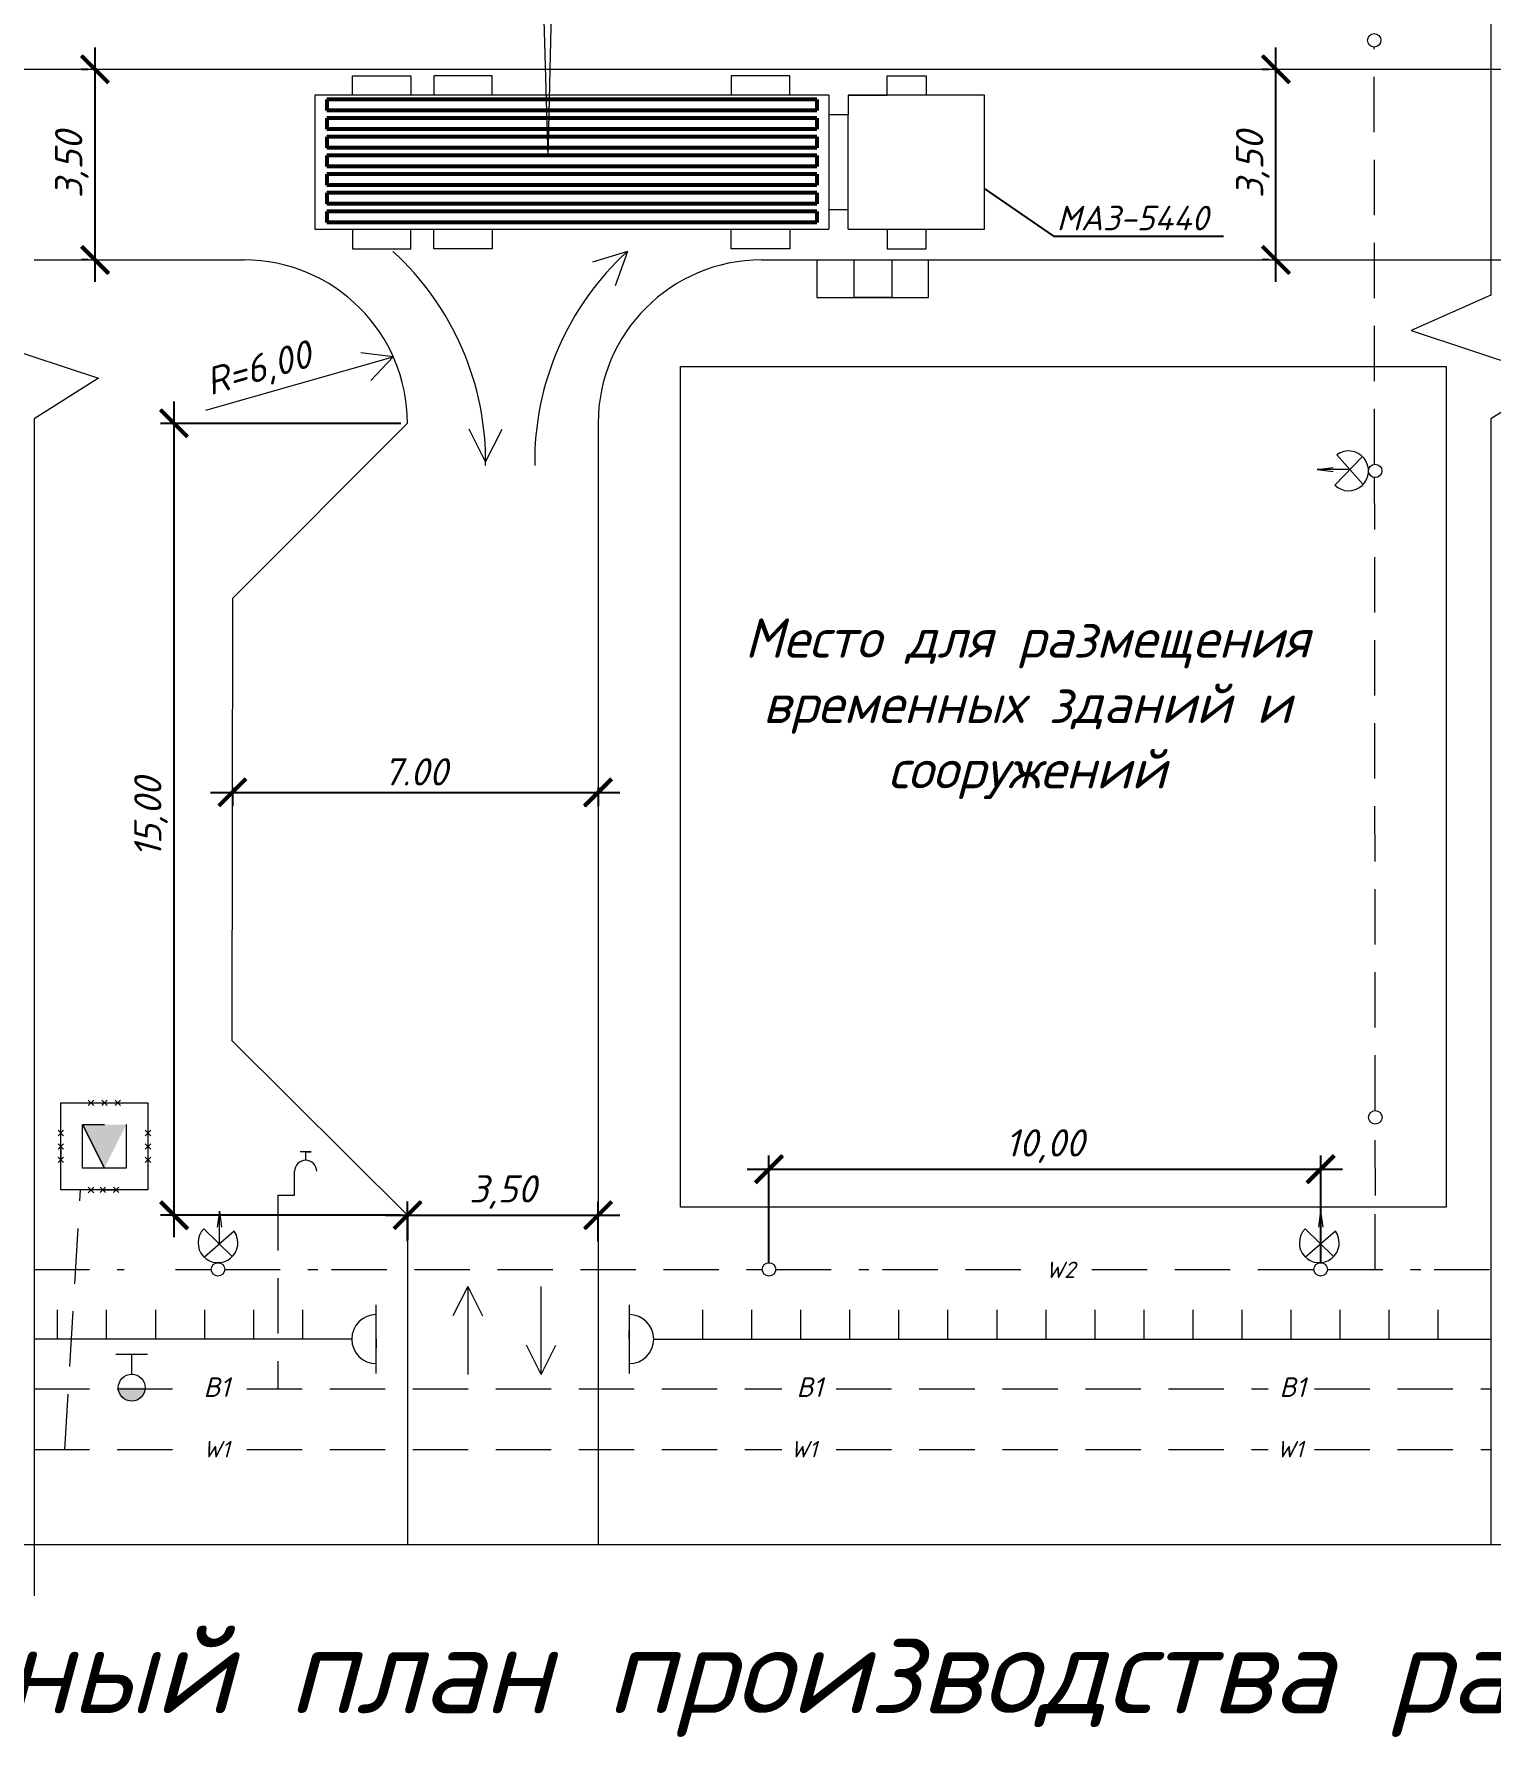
# Model space of a CAD drawing. Header units: millimetres. Extents: x 27137 to 30937, y -4667 to -569.
# Drawn here: x 29692.2 to 29825.9, y -1995.6 to -1839.3 of the extents above; entities that cross this region are included whole.
import ezdxf

# ---------------------------------------------------------------- set-up
doc = ezdxf.new("R2010")
doc.units = ezdxf.units.MM
doc.header["$LTSCALE"] = 0.4
doc.linetypes.add('ACAD_ISO02W100', pattern=[15, 12, -3])
doc.linetypes.add('штриховаяX2', pattern=[38.1, 25.4, -12.7])
doc.layers.add('здания', color=7, linetype='Continuous', lineweight=40)
doc.styles.add('Isocpeur', font='isocpeui.ttf', dxfattribs={"height": 2.5})
doc.styles.get("Standard").update_dxf_attribs({"font": 'isocpeui.ttf', "height": 2.5})
doc.dimstyles.new('06', dxfattribs={"dimtxt": 2.5, "dimasz": 2.5, "dimexe": 1.25, "dimexo": 0.625, "dimtad": 1, "dimdec": 0, "dimlfac": 200, "dimtxsty": 'Standard', "dimblk": 'OBLIQUE', "dimcen": 2.5, "dimdle": 2, "dimadec": 0, "dimazin": 0, "dimtfac": 1, "dimtdec": 0, "dimtmove": 0, "dimatfit": 3, "dimldrblk": 'OBLIQUE', "dimfxl": 1, "dimarcsym": 0})

# ---------------------------------------------------------------- blocks, each defined once
blk = doc.blocks.new('_Oblique')
at = {"color": 0, "linetype": 'ByBlock', "lineweight": -2}
blk.add_line((-0.5, -0.5), (0.5, 0.5), dxfattribs=at)
blk = doc.blocks.new('*D473')
at = {"color": 0, "lineweight": -2, "transparency": 16777216}
for p, q in [((29806.13, -1862.03), (29806.13, -1840.53)), ((29805.51, -1842.53), (29804.88, -1842.53)), ((29805.51, -1860.03), (29804.88, -1860.03))]:
    blk.add_line(p, q, dxfattribs=at)
at = {"layer": 'Defpoints', "color": 0, "transparency": 16777216}
for p in [(29806.13, -1842.53), (29806.13, -1842.53), (29806.13, -1860.03)]:
    blk.add_point(p, dxfattribs=at)
at = {"color": 0, "lineweight": -2, "transparency": 16777216, "xscale": 2.5, "yscale": 2.5, "zscale": 2.5}
for p, rotation in [((29806.13, -1842.53), 90), ((29806.13, -1860.03), 270)]:
    blk.add_blockref('_Oblique', p, dxfattribs=dict(at, rotation=rotation))
at = {"color": 0, "lineweight": 15, "transparency": 16777216, "insert": (29804.01, -1851.28), "char_height": 2.5, "attachment_point": 5, "rotation": 90, "style": 'Isocpeur'}
blk.add_mtext('3,50', dxfattribs=at)
blk = doc.blocks.new('*D474')
at = {"color": 0, "lineweight": -2, "transparency": 16777216}
for p, q in [((29759.6, -1952.07), (29759.6, -1942.25)), ((29810.24, -1952.07), (29810.24, -1942.25)), ((29757.6, -1943.5), (29812.24, -1943.5))]:
    blk.add_line(p, q, dxfattribs=at)
at = {"layer": 'Defpoints', "color": 0, "transparency": 16777216}
for p in [(29810.24, -1943.5), (29759.6, -1952.7), (29810.24, -1952.7)]:
    blk.add_point(p, dxfattribs=at)
at = {"color": 0, "lineweight": -2, "transparency": 16777216, "xscale": 2.5, "yscale": 2.5, "zscale": 2.5, "rotation": 180}
blk.add_blockref('_Oblique', (29759.6, -1943.5), dxfattribs=at)
at = {"color": 0, "lineweight": -2, "transparency": 16777216, "xscale": 2.5, "yscale": 2.5, "zscale": 2.5}
blk.add_blockref('_Oblique', (29810.24, -1943.5), dxfattribs=at)
at = {"color": 0, "lineweight": 15, "transparency": 16777216, "insert": (29784.92, -1941.38), "char_height": 2.5, "attachment_point": 5, "style": 'Isocpeur'}
blk.add_mtext('10,00', dxfattribs=at)
blk = doc.blocks.new('*D475')
at = {"color": 0, "lineweight": -2, "transparency": 16777216}
for p, q in [((29724.42, -1947.73), (29745.92, -1947.73)), ((29726.42, -1950.12), (29726.42, -1946.48)), ((29743.92, -1950.12), (29743.92, -1946.48))]:
    blk.add_line(p, q, dxfattribs=at)
at = {"layer": 'Defpoints', "color": 0, "transparency": 16777216}
for p in [(29743.92, -1947.73), (29726.42, -1950.75), (29743.92, -1950.75)]:
    blk.add_point(p, dxfattribs=at)
at = {"color": 0, "lineweight": -2, "transparency": 16777216, "xscale": 2.5, "yscale": 2.5, "zscale": 2.5, "rotation": 180}
blk.add_blockref('_Oblique', (29726.42, -1947.73), dxfattribs=at)
at = {"color": 0, "lineweight": -2, "transparency": 16777216, "xscale": 2.5, "yscale": 2.5, "zscale": 2.5}
blk.add_blockref('_Oblique', (29743.92, -1947.73), dxfattribs=at)
at = {"color": 0, "lineweight": 15, "transparency": 16777216, "insert": (29735.17, -1945.6), "char_height": 2.5, "attachment_point": 5, "style": 'Isocpeur'}
blk.add_mtext('3,50', dxfattribs=at)
blk = doc.blocks.new('*D476')
at = {"color": 0, "lineweight": -2, "transparency": 16777216}
for p, q in [((29806.13, -1862.03), (29806.13, -1840.53)), ((29805.51, -1842.53), (29804.88, -1842.53)), ((29805.51, -1860.03), (29804.88, -1860.03))]:
    blk.add_line(p, q, dxfattribs=at)
at = {"layer": 'Defpoints', "color": 0, "transparency": 16777216}
for p in [(29806.13, -1842.53), (29806.13, -1842.53), (29806.13, -1860.03)]:
    blk.add_point(p, dxfattribs=at)
at = {"color": 0, "lineweight": -2, "transparency": 16777216, "xscale": 2.5, "yscale": 2.5, "zscale": 2.5}
for p, rotation in [((29806.13, -1842.53), 90), ((29806.13, -1860.03), 270)]:
    blk.add_blockref('_Oblique', p, dxfattribs=dict(at, rotation=rotation))
at = {"color": 0, "lineweight": 15, "transparency": 16777216, "insert": (29804.01, -1851.28), "char_height": 2.5, "attachment_point": 5, "rotation": 90, "style": 'Isocpeur'}
blk.add_mtext('3,50', dxfattribs=at)
blk = doc.blocks.new('*D477')
at = {"color": 0, "lineweight": -2, "transparency": 16777216}
for p, q in [((29759.6, -1952.07), (29759.6, -1942.25)), ((29810.24, -1952.07), (29810.24, -1942.25)), ((29757.6, -1943.5), (29812.24, -1943.5))]:
    blk.add_line(p, q, dxfattribs=at)
at = {"layer": 'Defpoints', "color": 0, "transparency": 16777216}
for p in [(29810.24, -1943.5), (29759.6, -1952.7), (29810.24, -1952.7)]:
    blk.add_point(p, dxfattribs=at)
at = {"color": 0, "lineweight": -2, "transparency": 16777216, "xscale": 2.5, "yscale": 2.5, "zscale": 2.5, "rotation": 180}
blk.add_blockref('_Oblique', (29759.6, -1943.5), dxfattribs=at)
at = {"color": 0, "lineweight": -2, "transparency": 16777216, "xscale": 2.5, "yscale": 2.5, "zscale": 2.5}
blk.add_blockref('_Oblique', (29810.24, -1943.5), dxfattribs=at)
at = {"color": 0, "lineweight": 15, "transparency": 16777216, "insert": (29784.92, -1941.38), "char_height": 2.5, "attachment_point": 5, "style": 'Isocpeur'}
blk.add_mtext('10,00', dxfattribs=at)
blk = doc.blocks.new('*D478')
at = {"color": 0, "lineweight": -2, "transparency": 16777216}
for p, q in [((29724.42, -1947.73), (29745.92, -1947.73)), ((29726.42, -1950.12), (29726.42, -1946.48)), ((29743.92, -1950.12), (29743.92, -1946.48))]:
    blk.add_line(p, q, dxfattribs=at)
at = {"layer": 'Defpoints', "color": 0, "transparency": 16777216}
for p in [(29743.92, -1947.73), (29726.42, -1950.75), (29743.92, -1950.75)]:
    blk.add_point(p, dxfattribs=at)
at = {"color": 0, "lineweight": -2, "transparency": 16777216, "xscale": 2.5, "yscale": 2.5, "zscale": 2.5, "rotation": 180}
blk.add_blockref('_Oblique', (29726.42, -1947.73), dxfattribs=at)
at = {"color": 0, "lineweight": -2, "transparency": 16777216, "xscale": 2.5, "yscale": 2.5, "zscale": 2.5}
blk.add_blockref('_Oblique', (29743.92, -1947.73), dxfattribs=at)
at = {"color": 0, "lineweight": 15, "transparency": 16777216, "insert": (29735.17, -1945.6), "char_height": 2.5, "attachment_point": 5, "style": 'Isocpeur'}
blk.add_mtext('3,50', dxfattribs=at)
blk = doc.blocks.new('*D499')
at = {"color": 0, "lineweight": -2, "transparency": 16777216}
for p, q in [((29705, -1949.73), (29705, -1873.03)), ((29725.8, -1875.03), (29703.75, -1875.03)), ((29725.8, -1947.73), (29703.75, -1947.73))]:
    blk.add_line(p, q, dxfattribs=at)
at = {"layer": 'Defpoints', "color": 0, "transparency": 16777216}
for p in [(29705, -1875.03), (29726.42, -1875.03), (29726.42, -1947.73)]:
    blk.add_point(p, dxfattribs=at)
at = {"color": 0, "lineweight": -2, "transparency": 16777216, "xscale": 2.5, "yscale": 2.5, "zscale": 2.5}
for p, rotation in [((29705, -1875.03), 90), ((29705, -1947.73), 270)]:
    blk.add_blockref('_Oblique', p, dxfattribs=dict(at, rotation=rotation))
at = {"color": 0, "lineweight": 15, "transparency": 16777216, "insert": (29702.88, -1911.22), "char_height": 2.5, "attachment_point": 5, "rotation": 90, "style": 'Isocpeur'}
blk.add_mtext('15,00', dxfattribs=at)
blk = doc.blocks.new('*D482')
at = {"color": 0, "lineweight": -2, "transparency": 16777216}
for p, q in [((29697.75, -1862.03), (29697.75, -1840.53)), ((29697.12, -1842.53), (29696.5, -1842.53)), ((29697.12, -1860.03), (29696.5, -1860.03))]:
    blk.add_line(p, q, dxfattribs=at)
at = {"layer": 'Defpoints', "color": 0, "transparency": 16777216}
for p in [(29697.75, -1842.53), (29697.75, -1842.53), (29697.75, -1860.03)]:
    blk.add_point(p, dxfattribs=at)
at = {"color": 0, "lineweight": -2, "transparency": 16777216, "xscale": 2.5, "yscale": 2.5, "zscale": 2.5}
for p, rotation in [((29697.75, -1842.53), 90), ((29697.75, -1860.03), 270)]:
    blk.add_blockref('_Oblique', p, dxfattribs=dict(at, rotation=rotation))
at = {"color": 0, "lineweight": 15, "transparency": 16777216, "insert": (29695.62, -1851.28), "char_height": 2.5, "attachment_point": 5, "rotation": 90, "style": 'Isocpeur'}
blk.add_mtext('3,50', dxfattribs=at)
blk = doc.blocks.new('_ArchTick')
at = {"color": 0, "linetype": 'ByBlock', "const_width": 0.15}
blk.add_lwpolyline([(-0.5, -0.5), (0.5, 0.5)], dxfattribs=at)
blk = doc.blocks.new('*D510')
at = {"color": 0, "lineweight": -2, "transparency": 16777216}
for p, q in [((29710.35, -1908.44), (29710.35, -1910.16)), ((29743.92, -1908.44), (29743.92, -1910.16)), ((29708.35, -1908.91), (29745.92, -1908.91))]:
    blk.add_line(p, q, dxfattribs=at)
at = {"layer": 'Defpoints', "color": 0, "transparency": 16777216}
for p in [(29710.35, -1907.81), (29743.92, -1907.81), (29743.92, -1908.91)]:
    blk.add_point(p, dxfattribs=at)
at = {"color": 0, "lineweight": -2, "transparency": 16777216, "xscale": 2.5, "yscale": 2.5, "zscale": 2.5, "rotation": 180}
blk.add_blockref('_Oblique', (29710.35, -1908.91), dxfattribs=at)
at = {"color": 0, "lineweight": -2, "transparency": 16777216, "xscale": 2.5, "yscale": 2.5, "zscale": 2.5}
blk.add_blockref('_Oblique', (29743.92, -1908.91), dxfattribs=at)
at = {"color": 0, "lineweight": 15, "transparency": 16777216, "insert": (29727.14, -1907.02), "char_height": 2.5, "attachment_point": 5, "style": 'Isocpeur'}
blk.add_mtext('7.00', dxfattribs=at)

msp = doc.modelspace()

# ---------------------------------------------------------------- hatches: boundary and pattern name
at = {"lineweight": 15}
h = msp.add_hatch(color=256, dxfattribs=at)
h.dxf.hatch_style = 1
h.paths.add_polyline_path([(29698.6064, -1939.4093), (29696.6064, -1939.4093), (29698.6064, -1943.4093), (29698.6064, -1941.4093)])
h.paths.add_polyline_path([(29700.6064, -1939.4093), (29698.6064, -1939.4093), (29698.6064, -1941.4093), (29698.6064, -1943.4093)])
h = msp.add_hatch(color=256, dxfattribs=at)
h.dxf.hatch_style = 1
h.paths.add_polyline_path([(29698.6064, -1939.4093), (29696.6064, -1939.4093), (29698.6064, -1943.4093), (29698.6064, -1941.4093)])
h.paths.add_polyline_path([(29700.6064, -1939.4093), (29698.6064, -1939.4093), (29698.6064, -1941.4093), (29698.6064, -1943.4093)])
msp.add_hatch(color=256, dxfattribs=at).paths.add_polyline_path([(29702.3558, -1963.5653), (29701.1187, -1963.5653), (29699.8815, -1963.5653, 1)])
msp.add_hatch(color=256, dxfattribs=at).paths.add_polyline_path([(29702.3558, -1963.5653), (29701.1187, -1963.5653), (29699.8815, -1963.5653, 1)])

# ---------------------------------------------------------------- linework, layer by layer
at = {"lineweight": 15, "ltscale": 0.5}
for p, q in [((29825.864, -1763.2476), (29825.864, -1853.7642)), ((29424.7253, -1842.5251), (29959.5769, -1842.5251)), ((29825.864, -1842.5251), (29825.864, -1860.0251)), ((29825.864, -1842.5251), (29825.864, -1860.0251)), ((29825.864, -1848.1344), (29825.864, -1863.253)), ((29692.1511, -1860.0251), (29711.422, -1860.0251)), ((29692.1511, -1860.0251), (29711.422, -1860.0251)), ((29758.922, -1860.0251), (29825.864, -1860.0251)), ((29758.922, -1860.0251), (29825.864, -1860.0251)), ((29758.922, -1860.0251), (29825.864, -1860.0251)), ((29790.3494, -1860.0251), (29790.3494, -1860.0251)), ((29825.864, -1860.0251), (29845.1349, -1860.0251)), ((29825.864, -1860.0251), (29825.864, -1863.253)), ((29692.1511, -1874.6157), (29692.1511, -1937.433)), ((29692.1511, -1874.6157), (29692.1511, -1977.9536)), ((29726.422, -1875.0251), (29710.3521, -1891.1116)), ((29743.922, -1875.0251), (29743.922, -1977.9536)), ((29743.922, -1875.0251), (29743.922, -1977.9536)), ((29825.864, -1874.6157), (29825.864, -1937.433)), ((29825.864, -1874.6157), (29825.864, -1937.433)), ((29825.864, -1874.6157), (29825.864, -1937.433)), ((29825.864, -1874.6157), (29825.864, -1937.433)), ((29743.922, -1878.9641), (29743.922, -1878.9641)), ((29743.922, -1878.9641), (29743.922, -1878.9641)), ((29809.9104, -1879.2632), (29811.3804, -1879.0691)), ((29809.9104, -1879.2632), (29811.3804, -1879.0691)), ((29811.5236, -1880.698), (29814.0736, -1878.0807)), ((29811.5236, -1880.698), (29814.0736, -1878.0807)), ((29811.7312, -1877.9065), (29814.1299, -1880.6407)), ((29811.7312, -1877.9065), (29814.1299, -1880.6407)), ((29812.9214, -1879.2632), (29809.9104, -1879.2632)), ((29809.9104, -1879.2632), (29811.3767, -1879.4547)), ((29812.9214, -1879.2632), (29809.9104, -1879.2632)), ((29809.9104, -1879.2632), (29811.3767, -1879.4547)), ((29710.3521, -1891.1116), (29710.3065, -1931.6922)), ((29726.422, -1947.726), (29710.3065, -1931.6922)), ((29825.864, -1937.433), (29825.864, -1966.4405)), ((29825.864, -1937.433), (29825.864, -1961.4405)), ((29825.864, -1937.433), (29825.864, -1966.4405)), ((29825.864, -1937.433), (29825.864, -1961.4405)), ((29717.5817, -1941.9072), (29716.5817, -1941.9072)), ((29717.5817, -1941.9072), (29716.5817, -1941.9072)), ((29717.0817, -1942.6833), (29717.0817, -1941.9072)), ((29717.0817, -1941.9072), (29717.5817, -1941.9072)), ((29717.0817, -1942.6833), (29717.0817, -1941.9072)), ((29717.0817, -1941.9072), (29717.5817, -1941.9072)), ((29716.0686, -1945.8771), (29716.0686, -1943.6964)), ((29716.0686, -1945.8771), (29716.0686, -1943.6964)), ((29714.5161, -1945.8771), (29716.0686, -1945.8771)), ((29714.5161, -1945.8771), (29716.0686, -1945.8771)), ((29810.2356, -1949.7127), (29810.2356, -1945.5139)), ((29810.2356, -1945.5139), (29810.2356, -1947.6133)), ((29810.2356, -1949.7127), (29810.2356, -1945.5139)), ((29810.2356, -1945.5139), (29810.2356, -1947.6133)), ((29709.1567, -1947.3679), (29708.9652, -1948.8342)), ((29709.1567, -1947.3679), (29708.9652, -1948.8342)), ((29709.1567, -1950.3789), (29709.1567, -1947.3679)), ((29709.1567, -1947.3679), (29709.3508, -1948.8378)), ((29709.1567, -1950.3789), (29709.1567, -1947.3679)), ((29709.1567, -1947.3679), (29709.3508, -1948.8378)), ((29726.422, -1947.726), (29726.422, -1977.9536)), ((29726.422, -1947.726), (29726.422, -1977.9536)), ((29810.2356, -1947.3679), (29810.0442, -1948.8342)), ((29810.2356, -1947.3679), (29810.0442, -1948.8342)), ((29810.2356, -1950.3789), (29810.2356, -1947.3679)), ((29810.2356, -1947.3679), (29810.4298, -1948.8378)), ((29810.2356, -1950.3789), (29810.2356, -1947.3679)), ((29810.2356, -1947.3679), (29810.4298, -1948.8378)), ((29707.7219, -1948.981), (29710.3392, -1951.531)), ((29707.7219, -1948.981), (29710.3392, -1951.531)), ((29710.5134, -1949.1886), (29707.7793, -1951.5873)), ((29710.5134, -1949.1886), (29707.7793, -1951.5873)), ((29808.8009, -1948.981), (29811.4182, -1951.531)), ((29808.8009, -1948.981), (29811.4182, -1951.531)), ((29811.5924, -1949.1886), (29808.8582, -1951.5873)), ((29811.5924, -1949.1886), (29808.8582, -1951.5873)), ((29692.1511, -1961.4405), (29692.1511, -1977.9536)), ((29825.864, -1961.4405), (29825.864, -1966.4405)), ((29825.864, -1961.4405), (29825.864, -1977.9536)), ((29692.1511, -1977.6722), (29692.1511, -1982.6722)), ((29692.1511, -1977.6722), (29692.1511, -1982.6722)), ((29558.4382, -1977.9536), (29806.6507, -1977.9536)), ((29692.1511, -1977.9536), (29959.5769, -1977.9536))]:
    msp.add_line(p, q, dxfattribs=at)
at = {"lineweight": 15}
for p, q in [((29738.6504, -1827.4876), (29739.2927, -1850.5954)), ((29739.8656, -1827.4876), (29739.2927, -1850.5954)), ((29721.378, -1844.911), (29721.378, -1843.1234)), ((29721.378, -1843.1234), (29726.741, -1843.1234)), ((29726.741, -1843.1234), (29726.741, -1844.911)), ((29734.2063, -1843.1234), (29728.8433, -1843.1234)), ((29728.8433, -1843.1234), (29728.8433, -1844.911)), ((29734.2063, -1844.911), (29734.2063, -1843.1234)), ((29761.5052, -1843.1234), (29756.1422, -1843.1234)), ((29756.1422, -1843.1234), (29756.1422, -1844.911)), ((29761.5052, -1844.911), (29761.5052, -1843.1234)), ((29770.4435, -1844.911), (29770.4435, -1843.1234)), ((29770.4435, -1843.1234), (29774.0188, -1843.1234)), ((29774.0188, -1843.1234), (29774.0188, -1844.911)), ((29765.0805, -1844.911), (29717.9328, -1844.911)), ((29717.9328, -1844.911), (29717.9328, -1857.203)), ((29765.0805, -1844.911), (29761.5052, -1844.911)), ((29765.0805, -1844.911), (29765.0805, -1857.203)), ((29765.0805, -1844.911), (29765.0805, -1846.6987)), ((29765.0805, -1844.911), (29765.0805, -1846.6987)), ((29779.3818, -1844.911), (29766.8681, -1844.911)), ((29766.8681, -1844.911), (29766.8681, -1846.6987)), ((29766.8681, -1844.911), (29770.4435, -1844.911)), ((29766.8681, -1844.911), (29766.8681, -1846.6987)), ((29779.3818, -1857.2104), (29779.3818, -1844.911)), ((29766.8681, -1846.6987), (29765.0805, -1846.6987)), ((29766.8681, -1857.2104), (29766.8681, -1846.6987)), ((29766.8681, -1855.4228), (29765.0805, -1855.4228)), ((29717.9328, -1857.203), (29738.2656, -1857.203)), ((29717.9328, -1857.203), (29765.0805, -1857.203)), ((29721.378, -1857.203), (29721.378, -1858.9906)), ((29726.741, -1858.9906), (29726.741, -1857.203)), ((29728.8433, -1858.9906), (29728.8433, -1857.203)), ((29734.2063, -1857.203), (29734.2063, -1858.9906)), ((29756.1422, -1858.9906), (29756.1422, -1857.203)), ((29761.5052, -1857.203), (29761.5052, -1858.9906)), ((29766.8681, -1857.2104), (29766.8681, -1857.0671)), ((29766.8681, -1857.2104), (29779.3818, -1857.2104)), ((29766.8681, -1857.2104), (29770.4435, -1857.2104)), ((29770.4435, -1857.2104), (29770.4435, -1858.9981)), ((29774.0188, -1858.9981), (29774.0188, -1857.2104)), ((29721.378, -1858.9906), (29726.741, -1858.9906)), ((29734.2063, -1858.9906), (29728.8433, -1858.9906)), ((29746.6111, -1859.2363), (29743.406, -1860.2249)), ((29746.6111, -1859.2363), (29745.479, -1862.3935)), ((29761.5052, -1858.9906), (29756.1422, -1858.9906)), ((29763.9823, -1860.0251), (29763.9823, -1863.4657)), ((29763.9823, -1860.0251), (29763.9823, -1863.4657)), ((29767.4229, -1863.4657), (29767.4229, -1860.0251)), ((29767.4229, -1863.4657), (29767.4229, -1860.0251)), ((29770.4435, -1858.9981), (29774.0188, -1858.9981)), ((29770.8635, -1860.0251), (29770.8635, -1863.4657)), ((29770.8635, -1860.0251), (29770.8635, -1863.4657)), ((29774.2499, -1863.4657), (29774.2499, -1860.0251)), ((29774.2499, -1863.4657), (29774.2499, -1860.0251)), ((29763.9823, -1863.4657), (29774.2499, -1863.4657)), ((29763.9823, -1863.4657), (29774.2499, -1863.4657)), ((29763.9823, -1863.4657), (29774.2499, -1863.4657)), ((29770.8635, -1863.4657), (29767.4229, -1863.4657)), ((29770.8635, -1863.4657), (29767.4229, -1863.4657)), ((29825.864, -1863.253), (29818.5391, -1866.5085)), ((29825.864, -1863.253), (29818.5391, -1866.5085)), ((29825.864, -1863.253), (29818.5391, -1866.5085)), ((29684.8262, -1866.5085), (29698.0581, -1870.8906)), ((29684.8262, -1866.5085), (29698.0581, -1870.8906)), ((29818.5391, -1866.5085), (29831.771, -1870.8906)), ((29818.5391, -1866.5085), (29831.771, -1870.8906)), ((29707.9136, -1873.8046), (29725.1235, -1868.9202)), ((29707.9136, -1873.8046), (29725.1235, -1868.9202)), ((29725.1235, -1868.9202), (29722.1511, -1868.5438)), ((29725.1235, -1868.9202), (29723.0498, -1871.0898)), ((29698.0581, -1870.8906), (29692.1511, -1874.6157)), ((29698.0581, -1870.8906), (29692.1511, -1874.6157)), ((29831.771, -1870.8906), (29825.864, -1874.6157)), ((29831.771, -1870.8906), (29825.864, -1874.6157)), ((29733.5991, -1878.5566), (29732.0991, -1875.5566)), ((29733.5991, -1878.5566), (29732.0991, -1875.5566)), ((29733.5991, -1878.5566), (29735.0991, -1875.5566)), ((29733.5991, -1878.5566), (29735.0991, -1875.5566)), ((29694.6064, -1937.4093), (29702.6064, -1937.4093)), ((29694.6064, -1945.4093), (29694.6064, -1937.4093)), ((29694.6064, -1937.4093), (29702.6064, -1937.4093)), ((29694.6064, -1945.4093), (29694.6064, -1937.4093)), ((29697.1285, -1937.1593), (29697.6285, -1937.6593)), ((29697.6285, -1937.1593), (29697.1285, -1937.6593)), ((29697.1285, -1937.1593), (29697.6285, -1937.6593)), ((29697.6285, -1937.1593), (29697.1285, -1937.6593)), ((29698.3564, -1937.1593), (29698.8564, -1937.6593)), ((29698.8564, -1937.1593), (29698.3564, -1937.6593)), ((29698.3564, -1937.1593), (29698.8564, -1937.6593)), ((29698.8564, -1937.1593), (29698.3564, -1937.6593)), ((29699.5864, -1937.1593), (29700.0864, -1937.6593)), ((29700.0864, -1937.1593), (29699.5864, -1937.6593)), ((29699.5864, -1937.1593), (29700.0864, -1937.6593)), ((29700.0864, -1937.1593), (29699.5864, -1937.6593)), ((29702.6064, -1937.4093), (29702.6064, -1945.4093)), ((29702.6064, -1937.4093), (29702.6064, -1945.4093)), ((29694.3564, -1939.9293), (29694.8564, -1940.4293)), ((29694.8564, -1939.9293), (29694.3564, -1940.4293)), ((29694.3564, -1939.9293), (29694.8564, -1940.4293)), ((29694.8564, -1939.9293), (29694.3564, -1940.4293)), ((29696.6064, -1943.4093), (29696.6064, -1939.4093)), ((29696.6064, -1939.4093), (29698.6064, -1939.4093)), ((29698.6064, -1943.4093), (29696.6064, -1939.4093)), ((29696.6064, -1939.4093), (29698.6064, -1943.4093)), ((29696.6064, -1943.4093), (29696.6064, -1939.4093)), ((29696.6064, -1939.4093), (29698.6064, -1939.4093)), ((29698.6064, -1943.4093), (29696.6064, -1939.4093)), ((29696.6064, -1939.4093), (29698.6064, -1943.4093)), ((29700.6064, -1939.4093), (29700.6064, -1943.4093)), ((29700.6064, -1939.4093), (29700.6064, -1943.4093)), ((29702.3564, -1939.9293), (29702.8564, -1940.4293)), ((29702.8564, -1939.9293), (29702.3564, -1940.4293)), ((29702.3564, -1939.9293), (29702.8564, -1940.4293)), ((29702.8564, -1939.9293), (29702.3564, -1940.4293)), ((29694.3564, -1941.1593), (29694.8564, -1941.6593)), ((29694.8564, -1941.1593), (29694.3564, -1941.6593)), ((29694.3564, -1941.1593), (29694.8564, -1941.6593)), ((29694.8564, -1941.1593), (29694.3564, -1941.6593)), ((29694.6064, -1941.4093), (29694.6064, -1940.1793)), ((29694.6064, -1941.4093), (29694.6064, -1940.1793)), ((29694.6064, -1941.4093), (29694.6064, -1942.6393)), ((29694.6064, -1941.4093), (29694.6064, -1942.6393)), ((29702.3564, -1940.4293), (29702.3564, -1940.4293)), ((29702.3564, -1940.4293), (29702.3564, -1940.4293)), ((29702.3564, -1941.1593), (29702.8564, -1941.6593)), ((29702.8564, -1941.1593), (29702.3564, -1941.6593)), ((29702.3564, -1941.1593), (29702.8564, -1941.6593)), ((29702.8564, -1941.1593), (29702.3564, -1941.6593)), ((29702.3564, -1941.6593), (29702.3564, -1941.6593)), ((29702.3564, -1941.6593), (29702.3564, -1941.6593)), ((29694.3564, -1942.3893), (29694.8564, -1942.8893)), ((29694.8564, -1942.3893), (29694.3564, -1942.8893)), ((29694.3564, -1942.3893), (29694.8564, -1942.8893)), ((29694.8564, -1942.3893), (29694.3564, -1942.8893)), ((29694.6064, -1942.6393), (29694.6064, -1942.6393)), ((29694.6064, -1942.6393), (29694.6064, -1942.6393)), ((29702.3564, -1942.3893), (29702.8564, -1942.8893)), ((29702.8564, -1942.3893), (29702.3564, -1942.8893)), ((29702.3564, -1942.3893), (29702.8564, -1942.8893)), ((29702.8564, -1942.3893), (29702.3564, -1942.8893)), ((29702.3564, -1942.8893), (29702.3564, -1942.8893)), ((29702.3564, -1942.8893), (29702.3564, -1942.8893)), ((29698.6064, -1943.4093), (29696.6064, -1943.4093)), ((29698.6064, -1943.4093), (29696.6064, -1943.4093)), ((29700.6064, -1943.4093), (29698.6064, -1943.4093)), ((29700.6064, -1943.4093), (29698.6064, -1943.4093)), ((29702.6064, -1945.4093), (29694.6064, -1945.4093)), ((29702.6064, -1945.4093), (29694.6064, -1945.4093)), ((29697.1285, -1945.1593), (29697.6285, -1945.6593)), ((29697.6285, -1945.1593), (29697.1285, -1945.6593)), ((29697.1285, -1945.1593), (29697.6285, -1945.6593)), ((29697.6285, -1945.1593), (29697.1285, -1945.6593)), ((29698.2056, -1945.1439), (29698.7056, -1945.6439)), ((29698.7056, -1945.1439), (29698.2056, -1945.6439)), ((29698.2056, -1945.1439), (29698.7056, -1945.6439)), ((29698.7056, -1945.1439), (29698.2056, -1945.6439)), ((29698.4556, -1945.3939), (29699.6856, -1945.3939)), ((29698.4556, -1945.3939), (29699.6856, -1945.3939)), ((29699.4356, -1945.1439), (29699.9356, -1945.6439)), ((29699.9356, -1945.1439), (29699.4356, -1945.6439)), ((29699.4356, -1945.1439), (29699.9356, -1945.6439)), ((29699.9356, -1945.1439), (29699.4356, -1945.6439)), ((29731.9508, -1954.2661), (29730.6008, -1956.9661)), ((29731.9508, -1954.2661), (29730.6008, -1956.9661)), ((29731.9508, -1954.2661), (29731.9508, -1962.3588)), ((29731.9508, -1954.2661), (29731.9508, -1958.7661)), ((29731.9508, -1954.2661), (29731.9508, -1956.9661)), ((29731.9508, -1954.2661), (29733.3008, -1956.9661)), ((29731.9508, -1954.2661), (29731.9508, -1962.3588)), ((29731.9508, -1954.2661), (29731.9508, -1958.7661)), ((29731.9508, -1954.2661), (29731.9508, -1956.9661)), ((29731.9508, -1954.2661), (29733.3008, -1956.9661)), ((29738.7024, -1962.3588), (29738.7024, -1954.2661)), ((29738.7024, -1962.3588), (29738.7024, -1954.2661)), ((29694.3127, -1959.1014), (29694.3127, -1956.4014)), ((29694.3127, -1959.1014), (29694.3127, -1956.4014)), ((29694.3127, -1959.1014), (29694.3127, -1956.4014)), ((29694.3127, -1959.1014), (29694.3127, -1956.4014)), ((29698.8127, -1959.1014), (29698.8127, -1956.4014)), ((29698.8127, -1959.1014), (29698.8127, -1956.4014)), ((29698.8127, -1959.1014), (29698.8127, -1956.4014)), ((29698.8127, -1959.1014), (29698.8127, -1956.4014)), ((29703.3127, -1959.1014), (29703.3127, -1956.4014)), ((29703.3127, -1959.1014), (29703.3127, -1956.4014)), ((29703.3127, -1959.1014), (29703.3127, -1956.4014)), ((29703.3127, -1959.1014), (29703.3127, -1956.4014)), ((29703.3127, -1959.1014), (29703.3127, -1956.4014)), ((29703.3127, -1959.1014), (29703.3127, -1956.4014)), ((29703.3127, -1959.1014), (29703.3127, -1956.4014)), ((29703.3127, -1959.1014), (29703.3127, -1956.4014)), ((29703.3127, -1959.1014), (29703.3127, -1956.4014)), ((29703.3127, -1959.1014), (29703.3127, -1956.4014)), ((29703.3127, -1959.1014), (29703.3127, -1956.4014)), ((29703.3127, -1959.1014), (29703.3127, -1956.4014)), ((29707.8127, -1959.1014), (29707.8127, -1956.4014)), ((29707.8127, -1959.1014), (29707.8127, -1956.4014)), ((29707.8127, -1959.1014), (29707.8127, -1956.4014)), ((29707.8127, -1959.1014), (29707.8127, -1956.4014)), ((29712.3127, -1959.1014), (29712.3127, -1956.4014)), ((29712.3127, -1959.1014), (29712.3127, -1956.4014)), ((29712.3127, -1959.1014), (29712.3127, -1956.4014)), ((29712.3127, -1959.1014), (29712.3127, -1956.4014)), ((29712.3127, -1959.1014), (29712.3127, -1956.4014)), ((29712.3127, -1959.1014), (29712.3127, -1956.4014)), ((29712.3127, -1959.1014), (29712.3127, -1956.4014)), ((29712.3127, -1959.1014), (29712.3127, -1956.4014)), ((29712.3127, -1959.1014), (29712.3127, -1956.4014)), ((29712.3127, -1959.1014), (29712.3127, -1956.4014)), ((29712.3127, -1959.1014), (29712.3127, -1956.4014)), ((29712.3127, -1959.1014), (29712.3127, -1956.4014)), ((29716.8127, -1959.1014), (29716.8127, -1956.4014)), ((29716.8127, -1959.1014), (29716.8127, -1956.4014)), ((29716.8127, -1959.1014), (29716.8127, -1956.4014)), ((29716.8127, -1959.1014), (29716.8127, -1956.4014)), ((29723.5627, -1962.2514), (29723.5627, -1955.9514)), ((29723.5627, -1962.2514), (29723.5627, -1955.9514)), ((29746.7813, -1955.9514), (29746.7813, -1962.2514)), ((29746.7813, -1955.9514), (29746.7813, -1962.2514)), ((29753.5313, -1959.1014), (29753.5313, -1956.4014)), ((29753.5313, -1959.1014), (29753.5313, -1956.4014)), ((29753.5313, -1959.1014), (29753.5313, -1956.4014)), ((29753.5313, -1959.1014), (29753.5313, -1956.4014)), ((29758.0313, -1959.1014), (29758.0313, -1956.4014)), ((29758.0313, -1959.1014), (29758.0313, -1956.4014)), ((29758.0313, -1959.1014), (29758.0313, -1956.4014)), ((29758.0313, -1959.1014), (29758.0313, -1956.4014)), ((29762.5313, -1959.1014), (29762.5313, -1956.4014)), ((29762.5313, -1959.1014), (29762.5313, -1956.4014)), ((29762.5313, -1959.1014), (29762.5313, -1956.4014)), ((29762.5313, -1959.1014), (29762.5313, -1956.4014)), ((29767.0313, -1959.1014), (29767.0313, -1956.4014)), ((29767.0313, -1959.1014), (29767.0313, -1956.4014)), ((29767.0313, -1959.1014), (29767.0313, -1956.4014)), ((29767.0313, -1959.1014), (29767.0313, -1956.4014)), ((29767.0313, -1959.1014), (29767.0313, -1956.4014)), ((29767.0313, -1959.1014), (29767.0313, -1956.4014)), ((29767.0313, -1959.1014), (29767.0313, -1956.4014)), ((29767.0313, -1959.1014), (29767.0313, -1956.4014)), ((29771.5313, -1959.1014), (29771.5313, -1956.4014)), ((29771.5313, -1959.1014), (29771.5313, -1956.4014)), ((29771.5313, -1959.1014), (29771.5313, -1956.4014)), ((29771.5313, -1959.1014), (29771.5313, -1956.4014)), ((29776.0313, -1959.1014), (29776.0313, -1956.4014)), ((29776.0313, -1959.1014), (29776.0313, -1956.4014)), ((29776.0313, -1959.1014), (29776.0313, -1956.4014)), ((29776.0313, -1959.1014), (29776.0313, -1956.4014)), ((29780.5313, -1959.1014), (29780.5313, -1956.4014)), ((29780.5313, -1959.1014), (29780.5313, -1956.4014)), ((29780.5313, -1959.1014), (29780.5313, -1956.4014)), ((29780.5313, -1959.1014), (29780.5313, -1956.4014)), ((29780.5313, -1959.1014), (29780.5313, -1956.4014)), ((29780.5313, -1959.1014), (29780.5313, -1956.4014)), ((29780.5313, -1959.1014), (29780.5313, -1956.4014)), ((29780.5313, -1959.1014), (29780.5313, -1956.4014)), ((29785.0313, -1959.1014), (29785.0313, -1956.4014)), ((29785.0313, -1959.1014), (29785.0313, -1956.4014)), ((29785.0313, -1959.1014), (29785.0313, -1956.4014)), ((29785.0313, -1959.1014), (29785.0313, -1956.4014)), ((29789.5313, -1959.1014), (29789.5313, -1956.4014)), ((29789.5313, -1959.1014), (29789.5313, -1956.4014)), ((29789.5313, -1959.1014), (29789.5313, -1956.4014)), ((29789.5313, -1959.1014), (29789.5313, -1956.4014)), ((29794.0313, -1959.1014), (29794.0313, -1956.4014)), ((29794.0313, -1959.1014), (29794.0313, -1956.4014)), ((29794.0313, -1959.1014), (29794.0313, -1956.4014)), ((29794.0313, -1959.1014), (29794.0313, -1956.4014)), ((29794.0313, -1959.1014), (29794.0313, -1956.4014)), ((29794.0313, -1959.1014), (29794.0313, -1956.4014)), ((29794.0313, -1959.1014), (29794.0313, -1956.4014)), ((29794.0313, -1959.1014), (29794.0313, -1956.4014)), ((29798.5313, -1959.1014), (29798.5313, -1956.4014)), ((29798.5313, -1959.1014), (29798.5313, -1956.4014)), ((29798.5313, -1959.1014), (29798.5313, -1956.4014)), ((29798.5313, -1959.1014), (29798.5313, -1956.4014)), ((29803.0313, -1959.1014), (29803.0313, -1956.4014)), ((29803.0313, -1959.1014), (29803.0313, -1956.4014)), ((29803.0313, -1959.1014), (29803.0313, -1956.4014)), ((29803.0313, -1959.1014), (29803.0313, -1956.4014)), ((29807.5313, -1959.1014), (29807.5313, -1956.4014)), ((29807.5313, -1959.1014), (29807.5313, -1956.4014)), ((29807.5313, -1959.1014), (29807.5313, -1956.4014)), ((29807.5313, -1959.1014), (29807.5313, -1956.4014)), ((29807.5313, -1959.1014), (29807.5313, -1956.4014)), ((29807.5313, -1959.1014), (29807.5313, -1956.4014)), ((29807.5313, -1959.1014), (29807.5313, -1956.4014)), ((29807.5313, -1959.1014), (29807.5313, -1956.4014)), ((29812.0313, -1959.1014), (29812.0313, -1956.4014)), ((29812.0313, -1959.1014), (29812.0313, -1956.4014)), ((29812.0313, -1959.1014), (29812.0313, -1956.4014)), ((29812.0313, -1959.1014), (29812.0313, -1956.4014)), ((29816.5313, -1959.1014), (29816.5313, -1956.4014)), ((29816.5313, -1959.1014), (29816.5313, -1956.4014)), ((29816.5313, -1959.1014), (29816.5313, -1956.4014)), ((29816.5313, -1959.1014), (29816.5313, -1956.4014)), ((29821.0313, -1959.1014), (29821.0313, -1956.4014)), ((29821.0313, -1959.1014), (29821.0313, -1956.4014)), ((29821.0313, -1959.1014), (29821.0313, -1956.4014)), ((29821.0313, -1959.1014), (29821.0313, -1956.4014)), ((29746.7813, -1959.1014), (29746.7813, -1958.2774)), ((29746.7813, -1959.1014), (29746.7813, -1958.2774)), ((29721.3127, -1959.1014), (29692.1511, -1959.1014)), ((29721.3127, -1959.1014), (29692.1511, -1959.1014)), ((29723.5627, -1959.1014), (29723.5627, -1959.9255)), ((29723.5627, -1959.1014), (29723.5627, -1959.9255)), ((29738.7024, -1962.3588), (29737.3524, -1959.6588)), ((29738.7024, -1962.3588), (29737.3524, -1959.6588)), ((29738.7024, -1962.3588), (29740.0524, -1959.6588)), ((29738.7024, -1962.3588), (29740.0524, -1959.6588)), ((29749.0313, -1959.1014), (29825.864, -1959.1014)), ((29749.0313, -1959.1014), (29825.864, -1959.1014)), ((29699.6553, -1960.4964), (29701.1131, -1960.4964)), ((29699.6553, -1960.4964), (29701.1131, -1960.4964)), ((29701.1131, -1962.3275), (29701.1131, -1960.4964)), ((29701.1131, -1960.4964), (29702.5708, -1960.4964)), ((29701.1131, -1962.3275), (29701.1131, -1960.4964)), ((29701.1131, -1960.4964), (29702.5708, -1960.4964))]:
    msp.add_line(p, q, dxfattribs=at)
at = {"linetype": 'штриховаяX2', "lineweight": 15, "ltscale": 0.5}
for p, q in [((29815.1914, -1878.7748), (29815.1533, -1840.4757)), ((29815.1914, -1878.7748), (29815.1533, -1840.4757)), ((29815.1914, -1878.7748), (29815.1533, -1840.4757)), ((29815.2504, -1938.1191), (29815.1926, -1880.004)), ((29815.2504, -1938.1191), (29815.1926, -1880.004)), ((29815.2581, -1945.9026), (29815.2516, -1939.3524)), ((29815.2581, -1945.9026), (29815.2516, -1939.3524)), ((29694.9678, -1969.2252), (29696.4255, -1945.4093)), ((29694.9678, -1969.2252), (29696.4255, -1945.4093)), ((29714.5161, -1945.8771), (29714.5161, -1963.6574)), ((29714.5161, -1945.8771), (29714.5161, -1963.6574)), ((29815.2484, -1952.7122), (29815.2429, -1947.1357)), ((29815.2484, -1952.7122), (29815.2429, -1947.1357)), ((29692.1511, -1952.7122), (29700.4101, -1952.7122)), ((29692.1511, -1952.7122), (29700.4101, -1952.7122)), ((29705.1294, -1952.7122), (29705.6736, -1952.7122)), ((29705.1294, -1952.7122), (29705.6736, -1952.7122)), ((29705.6736, -1952.7122), (29708.4126, -1952.7122)), ((29705.6736, -1952.7122), (29708.4126, -1952.7122)), ((29709.6457, -1952.7122), (29718.2091, -1952.7122)), ((29709.6457, -1952.7122), (29718.2091, -1952.7122)), ((29719.4423, -1952.7122), (29758.9833, -1952.7122)), ((29719.4423, -1952.7122), (29758.9833, -1952.7122)), ((29760.2164, -1952.7122), (29768.7798, -1952.7122)), ((29760.2164, -1952.7122), (29768.7798, -1952.7122)), ((29770.0129, -1952.7122), (29784.5173, -1952.7122)), ((29770.0129, -1952.7122), (29784.5173, -1952.7122)), ((29789.2367, -1952.7122), (29809.6191, -1952.7122)), ((29789.2367, -1952.7122), (29809.6191, -1952.7122)), ((29810.8522, -1952.7122), (29819.4156, -1952.7122)), ((29810.8522, -1952.7122), (29819.4156, -1952.7122)), ((29820.6488, -1952.7122), (29825.864, -1952.7122)), ((29820.6488, -1952.7122), (29825.864, -1952.7122)), ((29692.1511, -1963.6574), (29705.6736, -1963.6574)), ((29692.1511, -1963.6574), (29705.6736, -1963.6574)), ((29711.6757, -1963.6574), (29760.7762, -1963.6574)), ((29711.6757, -1963.6574), (29760.7762, -1963.6574)), ((29765.7815, -1963.6574), (29805.4068, -1963.6574)), ((29765.7815, -1963.6574), (29805.4068, -1963.6574)), ((29809.6822, -1963.6574), (29825.864, -1963.6574)), ((29809.6822, -1963.6574), (29825.864, -1963.6574)), ((29692.1511, -1969.2252), (29705.6736, -1969.2252)), ((29692.1511, -1969.2252), (29705.6736, -1969.2252)), ((29711.6757, -1969.2252), (29760.7762, -1969.2252)), ((29711.6757, -1969.2252), (29760.7762, -1969.2252)), ((29765.7815, -1969.2252), (29805.4068, -1969.2252)), ((29765.7815, -1969.2252), (29805.4068, -1969.2252)), ((29809.6822, -1969.2252), (29825.864, -1969.2252)), ((29809.6822, -1969.2252), (29825.864, -1969.2252))]:
    msp.add_line(p, q, dxfattribs=at)
at = {"lineweight": 53, "ltscale": 0.5}
for p, q in [((29764.0092, -1845.2941), (29719.0092, -1845.2941)), ((29719.0092, -1845.2941), (29719.0092, -1846.2941)), ((29764.0092, -1846.2941), (29719.0092, -1846.2941)), ((29764.0092, -1845.2941), (29764.0092, -1846.2941)), ((29764.0092, -1847.0073), (29719.0092, -1847.0073)), ((29719.0092, -1847.0073), (29719.0092, -1848.0073)), ((29764.0092, -1847.0073), (29764.0092, -1848.0073)), ((29764.0092, -1848.0073), (29719.0092, -1848.0073)), ((29764.0092, -1848.7205), (29719.0092, -1848.7205)), ((29719.0092, -1848.7205), (29719.0092, -1849.7205)), ((29764.0092, -1848.7205), (29764.0092, -1849.7205)), ((29764.0092, -1849.7205), (29719.0092, -1849.7205)), ((29764.0092, -1850.4336), (29719.0092, -1850.4336)), ((29719.0092, -1850.4336), (29719.0092, -1851.4336)), ((29764.0092, -1850.4336), (29764.0092, -1851.4336)), ((29764.0092, -1851.4336), (29719.0092, -1851.4336)), ((29764.0092, -1852.1468), (29719.0092, -1852.1468)), ((29719.0092, -1852.1468), (29719.0092, -1853.1468)), ((29764.0092, -1852.1468), (29764.0092, -1853.1468)), ((29764.0092, -1853.1468), (29719.0092, -1853.1468)), ((29764.0092, -1853.86), (29719.0092, -1853.86)), ((29719.0092, -1853.86), (29719.0092, -1854.86)), ((29764.0092, -1853.86), (29764.0092, -1854.86)), ((29764.0092, -1854.86), (29719.0092, -1854.86)), ((29764.0092, -1855.5732), (29719.0092, -1855.5732)), ((29719.0092, -1855.5732), (29719.0092, -1856.5732)), ((29764.0092, -1855.5732), (29764.0092, -1856.5732)), ((29764.0092, -1856.5732), (29719.0092, -1856.5732))]:
    msp.add_line(p, q, dxfattribs=at)
at = {"ltscale": 0.5}
for p, q in [((29785.7454, -1857.8406), (29779.3818, -1853.4811)), ((29764.0092, -1856.5732), (29719.0092, -1856.5732)), ((29726.422, -1947.726), (29726.422, -1950.0251)), ((29726.422, -1947.726), (29726.422, -1950.0251))]:
    msp.add_line(p, q, dxfattribs=at)
msp.add_line((29785.7454, -1857.8406), (29801.3105, -1857.8406))
at = {"lineweight": 15, "ltscale": 0.5}
msp.add_lwpolyline([(29751.4935, -1869.8196), (29821.7534, -1869.8196), (29821.7534, -1946.9751), (29751.4935, -1946.9751)], close=True, dxfattribs=at)
msp.add_lwpolyline([(29751.4935, -1869.8196), (29821.7534, -1869.8196), (29821.7534, -1946.9751), (29751.4935, -1946.9751)], close=True, dxfattribs=at)
for centre in [(29815.1527, -1839.859), (29815.2423, -1879.3894), (29815.2423, -1879.3894), (29815.2504, -1938.7357), (29815.2504, -1938.7357), (29709.0292, -1952.6997), (29709.0292, -1952.6997), (29759.5998, -1952.6997), (29759.5998, -1952.6997), (29810.2356, -1952.6997), (29810.2356, -1952.6997)]:
    msp.add_circle(centre, 0.6167, dxfattribs=at)
at = {"lineweight": 15}
msp.add_circle((29701.1187, -1963.5653), 1.2372, dxfattribs=at)
msp.add_circle((29701.1187, -1963.5653), 1.2372, dxfattribs=at)
at = {"lineweight": 15, "ltscale": 0.5}
for centre, radius, start, end in [((29711.422, -1875.0251), 15, 0, 90), ((29711.422, -1875.0251), 15, 0, 90), ((29711.422, -1875.0251), 15, 0, 90), ((29758.922, -1875.0251), 15, 90, 180), ((29758.922, -1875.0251), 15, 90, 180), ((29758.922, -1875.0251), 15, 90, 180), ((29812.7986, -1879.3894), 1.8271, 225.74633, 125.748105), ((29812.7986, -1879.3894), 1.8271, 225.74633, 125.748105), ((29717.0817, -1943.6964), 1.0131, 0, 180), ((29717.0817, -1943.6964), 1.0131, 0, 180), ((29709.0306, -1950.256), 1.8271, 135.74633, 35.748105), ((29709.0306, -1950.256), 1.8271, 135.74633, 35.748105), ((29810.1095, -1950.256), 1.8271, 135.74633, 35.748105), ((29810.1095, -1950.256), 1.8271, 135.74633, 35.748105)]:
    msp.add_arc(centre, radius, start, end, dxfattribs=at)
at = {"lineweight": 15}
for centre, radius, start, end in [((29707.4261, -1878.5566), 26.1731, 359.24811, 47.576213), ((29707.4261, -1878.5566), 26.1731, 359.24811, 47.576213), ((29764.2677, -1878.5566), 26.1731, 132.423787, 180.75189), ((29764.2677, -1878.5566), 26.1731, 132.423787, 180.75189), ((29723.5627, -1959.1014), 2.25, 90, 270), ((29723.5627, -1959.1014), 2.25, 90, 270), ((29746.7813, -1959.1014), 2.25, 270, 90), ((29746.7813, -1959.1014), 2.25, 270, 90)]:
    msp.add_arc(centre, radius, start, end, dxfattribs=at)

# ---------------------------------------------------------------- block references
at = {"layer": 'здания', "color": 7, "lineweight": 20, "xscale": 2.5, "yscale": 2.5, "zscale": 2.5}
for p, rotation in [((29697.7487, -1842.5251), 270), ((29806.1308, -1842.5251), 270), ((29697.7487, -1860.0251), 270), ((29806.1308, -1860.0251), 270), ((29705.0023, -1875.0251), 270), ((29710.3521, -1908.9083), 180), ((29743.922, -1908.9083), 180), ((29759.5998, -1943.5028), 180), ((29810.2356, -1943.5028), 180), ((29705.0023, -1947.726), 270), ((29726.422, -1947.726), 180), ((29743.922, -1947.726), 180)]:
    msp.add_blockref('_ArchTick', p, dxfattribs=dict(at, rotation=rotation))

# ---------------------------------------------------------------- texts
at = {"lineweight": 15}
msp.add_text('Календарный план производства работ', height=8, dxfattribs=at).set_placement((29642.5136, -1993.4529))
at = {"insert": (29786.0011, -1855.0544), "char_height": 2.25, "attachment_point": 1, "style": 'Isocpeur'}
msp.add_mtext_dynamic_manual_height_columns('МАЗ-5440', width=17.68243, gutter_width=12.5, heights=[0], dxfattribs=at)
at = {"lineweight": 15, "insert": (29712.793, -1870.2108), "char_height": 2.5, "attachment_point": 5, "rotation": 15.84478, "style": 'Isocpeur'}
msp.add_mtext('R=6,00', dxfattribs=at)
msp.add_mtext('R=6,00', dxfattribs=at)
at = {"lineweight": 15, "insert": (29783.3054, -1901.2298), "char_height": 3.6, "attachment_point": 5, "style": 'Isocpeur'}
msp.add_mtext_dynamic_manual_height_columns('Место для размещения временных зданий и сооружений', width=62.337472, gutter_width=12.5, heights=[0], dxfattribs=at)
at = {"linetype": 'штриховаяX2', "lineweight": 15, "char_height": 1.5, "attachment_point": 1, "style": 'Isocpeur'}
for s, insert in [('W2', (29785.0173, -1951.9898)), ('W2', (29785.0173, -1951.9898)), ('W1', (29707.6867, -1968.4541)), ('W1', (29707.6867, -1968.4541)), ('W1', (29761.5979, -1968.4541)), ('W1', (29761.5979, -1968.4541)), ('W1', (29806.2285, -1968.4541)), ('W1', (29806.2285, -1968.4541))]:
    msp.add_mtext_dynamic_manual_height_columns(s, width=3.719358, gutter_width=12.5, heights=[0], dxfattribs=dict(at, insert=insert))
at = {"linetype": 'ACAD_ISO02W100', "lineweight": 15, "char_height": 1.8, "attachment_point": 1, "style": 'Isocpeur'}
for insert in [(29707.7035, -1962.612), (29707.7035, -1962.612), (29762.1361, -1962.612), (29762.1361, -1962.612), (29806.4539, -1962.612), (29806.4539, -1962.612)]:
    msp.add_mtext_dynamic_manual_height_columns('В1', width=8.608704, gutter_width=12.5, heights=[0], dxfattribs=dict(at, insert=insert))

# ---------------------------------------------------------------- dimensions: what is measured, and where the dimension line sits
at = {"lineweight": 15}
for p1, p2, distance, picture, middle in [((29697.7487, -1860.0251), (29697.7487, -1842.5251), 0, '*D482', (29695.6237, -1851.2751)), ((29806.1308, -1860.0251), (29806.1308, -1842.5251), 0, '*D473', (29804.0058, -1851.2751)), ((29806.1308, -1860.0251), (29806.1308, -1842.5251), 0, '*D476', (29804.0058, -1851.2751)), ((29726.422, -1950.7472), (29743.922, -1950.7472), 3.0212, '*D475', (29735.172, -1945.601)), ((29726.422, -1950.7472), (29743.922, -1950.7472), 3.0212, '*D478', (29735.172, -1945.601))]:
    dim = msp.add_aligned_dim(p1=p1, p2=p2, distance=distance, text='3,50', dimstyle='06', override={"dimtxsty": 'Isocpeur'}, dxfattribs=at)
    dim.commit()
    dim.dimension.update_dxf_attribs({"geometry": picture, "text_midpoint": middle})
for base, p1, p2, angle, text, picture, middle in [((29705.0023, -1875.0251), (29726.422, -1947.726), (29726.422, -1875.0251), 90, '15,00', '*D499', (29705.0023, -1911.2166)), ((29810.2356, -1943.5028), (29759.5998, -1952.6997), (29810.2356, -1952.6997), 0, '10,00', '*D474', (29784.9177, -1943.5028)), ((29810.2356, -1943.5028), (29759.5998, -1952.6997), (29810.2356, -1952.6997), 0, '10,00', '*D477', (29784.9177, -1943.5028))]:
    dim = msp.add_linear_dim(base=base, p1=p1, p2=p2, angle=angle, text=text, dimstyle='06', override={"dimtxsty": 'Isocpeur'}, dxfattribs=at)
    dim.commit()
    dim.dimension.update_dxf_attribs({"geometry": picture, "text_midpoint": middle, "dimtype": 161})
dim = msp.add_linear_dim(base=(29743.922, -1908.9083), p1=(29710.3521, -1907.8123), p2=(29743.922, -1907.8123), text='7.00', dimstyle='06', override={"dimtxsty": 'Isocpeur'}, dxfattribs=at)
dim.commit()
dim.dimension.update_dxf_attribs({"geometry": '*D510', "text_midpoint": (29727.1371, -1907.0172)})

doc.saveas('drawing.dxf')
